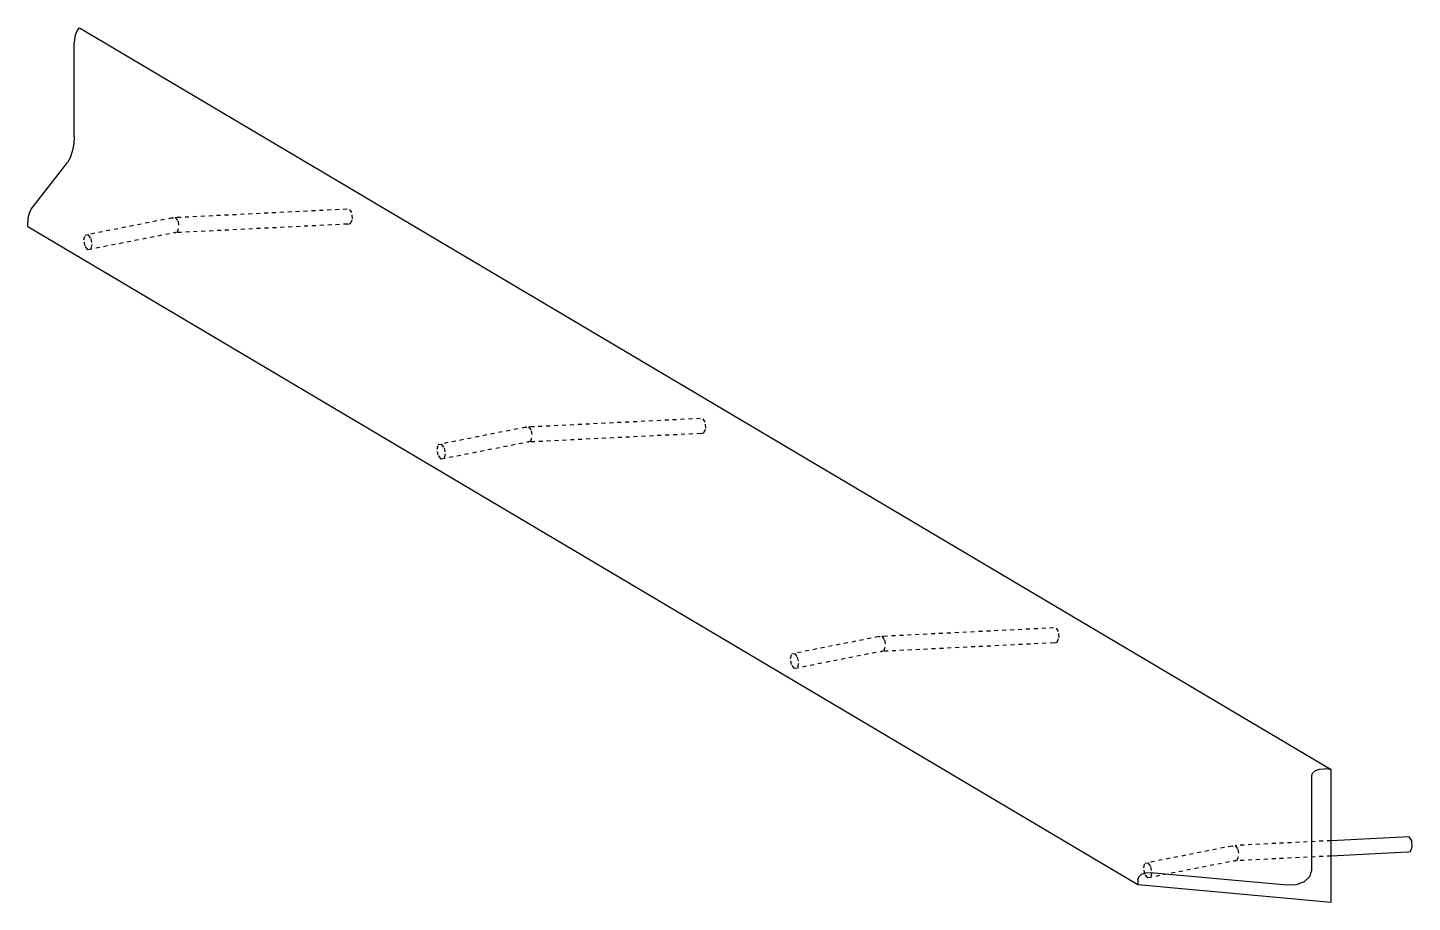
# Model space of a CAD drawing. Header units: millimetres. Extents: x 5 to 20151, y 2 to 445.
# Drawn here: x 19466 to 20151, y 12 to 445 of the extents above; entities that cross this region are included whole.
import ezdxf

# ---------------------------------------------------------------- set-up
doc = ezdxf.new("R2010")
doc.units = ezdxf.units.MM
doc.linetypes.add('DXK_LINE_DOT2', pattern=[3.9198, 1.9599, -1.9599])
doc.layers.add('STÅL', color=7, linetype='Continuous')

msp = doc.modelspace()

# ---------------------------------------------------------------- linework, layer by layer
at = {"layer": 'STÅL', "color": 2, "linetype": 'Continuous'}
for p, q in [((19488.75, 439.34), (19488.62, 437.56)), ((19489.1, 441.17), (19488.75, 439.34)), ((19489.64, 442.77), (19489.1, 441.17)), ((19490.27, 443.9), (19489.64, 442.77)), ((19490.27, 443.9), (19491.18, 445.06)), ((19491.18, 445.06), (20111.18, 77.78)), ((19488.62, 391.05), (19488.62, 437.56)), ((19488.62, 391.05), (19488.37, 387.49)), ((19488.37, 387.49), (19487.66, 383.84)), ((19467.21, 355.26), (19485.33, 378.39)), ((19486.59, 380.64), (19485.33, 378.39)), ((19487.66, 383.84), (19486.59, 380.64)), ((19465.69, 350.71), (19465.56, 348.93)), ((19466.05, 352.54), (19465.69, 350.71)), ((19466.58, 354.13), (19466.05, 352.54)), ((19467.21, 355.26), (19466.58, 354.13)), ((19465.56, 346.58), (19465.56, 348.93)), ((19465.56, 346.58), (20015.56, 20.76)), ((20101.62, 74.43), (20102.09, 76)), ((20102.09, 76), (20103.42, 77.25)), ((20103.42, 77.25), (20105.42, 77.99)), ((20105.42, 77.99), (20107.77, 78.09)), ((20111.18, 77.78), (20107.77, 78.09)), ((20111.18, 12), (20111.18, 77.78)), ((20101.62, 27.91), (20101.62, 74.43)), ((20149.92, 44.42), (20111.18, 42.5)), ((20151.19, 42.47), (20149.92, 44.42)), ((20151.45, 39.42), (20151.19, 42.47)), ((20148.98, 36.79), (20111.18, 34.91)), ((20148.98, 36.79), (20150.53, 37.07)), ((20150.53, 37.07), (20151.45, 39.42)), ((20100.69, 24.76), (20101.62, 27.91)), ((20015.56, 23.11), (20016.03, 24.69)), ((20015.56, 23.11), (20015.56, 20.76)), ((20015.56, 20.76), (20111.18, 12)), ((20016.03, 24.69), (20017.36, 25.94)), ((20017.36, 25.94), (20019.36, 26.67)), ((20019.36, 26.67), (20021.71, 26.78)), ((20021.71, 26.78), (20089.33, 20.58)), ((20089.33, 20.58), (20094.03, 20.79)), ((20094.03, 20.79), (20098.02, 22.26)), ((20098.02, 22.26), (20100.69, 24.76))]:
    msp.add_line(p, q, dxfattribs=at)
at = {"layer": 'STÅL', "color": 7, "linetype": 'DXK_LINE_DOT2'}
for p, q in [((19537.2, 350.87), (19495.37, 342.61)), ((19537.2, 350.87), (19537.77, 350.98)), ((19538.68, 351.15), (19539.58, 351.19)), ((19538.68, 351.15), (19540.03, 349.19)), ((19539.58, 351.19), (19624.92, 355.43)), ((19626.19, 353.48), (19624.92, 355.43)), ((19625.53, 348.08), (19626.45, 350.43)), ((19626.45, 350.43), (19626.19, 353.48)), ((19539.7, 343.81), (19496.8, 335.34)), ((19538.32, 343.54), (19538.64, 343.56)), ((19623.98, 347.8), (19538.64, 343.56)), ((19539.7, 343.81), (19540.45, 346.16)), ((19540.03, 349.19), (19540.45, 346.16)), ((19623.98, 347.8), (19625.53, 348.08)), ((19493.38, 340.02), (19493.97, 342.33)), ((19493.97, 337.02), (19493.38, 340.02)), ((19493.97, 342.33), (19495.38, 342.6)), ((19495.38, 335.08), (19493.97, 337.02)), ((19495.38, 342.6), (19496.8, 340.66)), ((19496.8, 340.66), (19497.38, 337.65)), ((19497.38, 337.65), (19496.8, 335.34)), ((19496.8, 335.34), (19495.38, 335.08)), ((19712.2, 247.2), (19670.37, 238.94)), ((19712.2, 247.2), (19712.77, 247.31)), ((19713.68, 247.48), (19714.58, 247.52)), ((19713.68, 247.48), (19715.03, 245.52)), ((19714.58, 247.52), (19799.92, 251.76)), ((19801.19, 249.81), (19799.92, 251.76)), ((19801.45, 246.76), (19801.19, 249.81)), ((19714.7, 240.14), (19671.8, 231.67)), ((19798.98, 244.13), (19713.64, 239.89)), ((19714.7, 240.14), (19715.45, 242.49)), ((19715.03, 245.52), (19715.45, 242.49)), ((19798.98, 244.13), (19800.53, 244.41)), ((19800.53, 244.41), (19801.45, 246.76)), ((19668.38, 236.35), (19668.97, 238.66)), ((19668.97, 233.35), (19668.38, 236.35)), ((19668.97, 238.66), (19670.38, 238.93)), ((19670.38, 231.41), (19668.97, 233.35)), ((19670.38, 238.93), (19671.8, 236.99)), ((19671.8, 236.99), (19672.38, 233.98)), ((19672.38, 233.98), (19671.8, 231.67)), ((19713.32, 239.87), (19713.64, 239.89)), ((19671.8, 231.67), (19670.38, 231.41)), ((19889.58, 143.85), (19974.92, 148.09)), ((19976.19, 146.14), (19974.92, 148.09)), ((19976.45, 143.09), (19976.19, 146.14)), ((19887.2, 143.53), (19845.37, 135.27)), ((19887.2, 143.53), (19887.77, 143.64)), ((19973.98, 140.46), (19888.64, 136.22)), ((19888.68, 143.81), (19889.58, 143.85)), ((19888.68, 143.81), (19890.03, 141.85)), ((19889.7, 136.47), (19890.45, 138.82)), ((19890.03, 141.85), (19890.45, 138.82)), ((19973.98, 140.46), (19975.53, 140.74)), ((19975.53, 140.74), (19976.45, 143.09)), ((19843.38, 132.68), (19843.97, 134.99)), ((19843.97, 129.68), (19843.38, 132.68)), ((19843.97, 134.99), (19845.38, 135.26)), ((19845.38, 135.26), (19846.8, 133.32)), ((19889.7, 136.47), (19846.8, 128)), ((19846.8, 133.32), (19847.38, 130.31)), ((19888.32, 136.2), (19888.64, 136.22)), ((19845.38, 127.74), (19843.97, 129.68)), ((19846.8, 128), (19845.38, 127.74)), ((19847.38, 130.31), (19846.8, 128)), ((20111.18, 42.5), (20064.58, 40.18)), ((20062.2, 39.86), (20020.37, 31.6)), ((20062.2, 39.86), (20062.77, 39.97)), ((20111.18, 34.91), (20063.64, 32.55)), ((20063.68, 40.14), (20064.58, 40.18)), ((20063.68, 40.14), (20065.03, 38.19)), ((20064.7, 32.8), (20065.45, 35.15)), ((20065.03, 38.19), (20065.45, 35.15)), ((20018.38, 29.01), (20018.97, 31.32)), ((20018.97, 26.01), (20018.38, 29.01)), ((20018.97, 31.32), (20020.38, 31.59)), ((20020.38, 31.59), (20021.8, 29.65)), ((20064.7, 32.8), (20021.8, 24.33)), ((20021.8, 29.65), (20022.38, 26.64)), ((20063.32, 32.53), (20063.64, 32.55)), ((20020.38, 24.07), (20018.97, 26.01)), ((20021.8, 24.33), (20020.38, 24.07)), ((20022.38, 26.64), (20021.8, 24.33))]:
    msp.add_line(p, q, dxfattribs=at)

doc.saveas('drawing.dxf')
